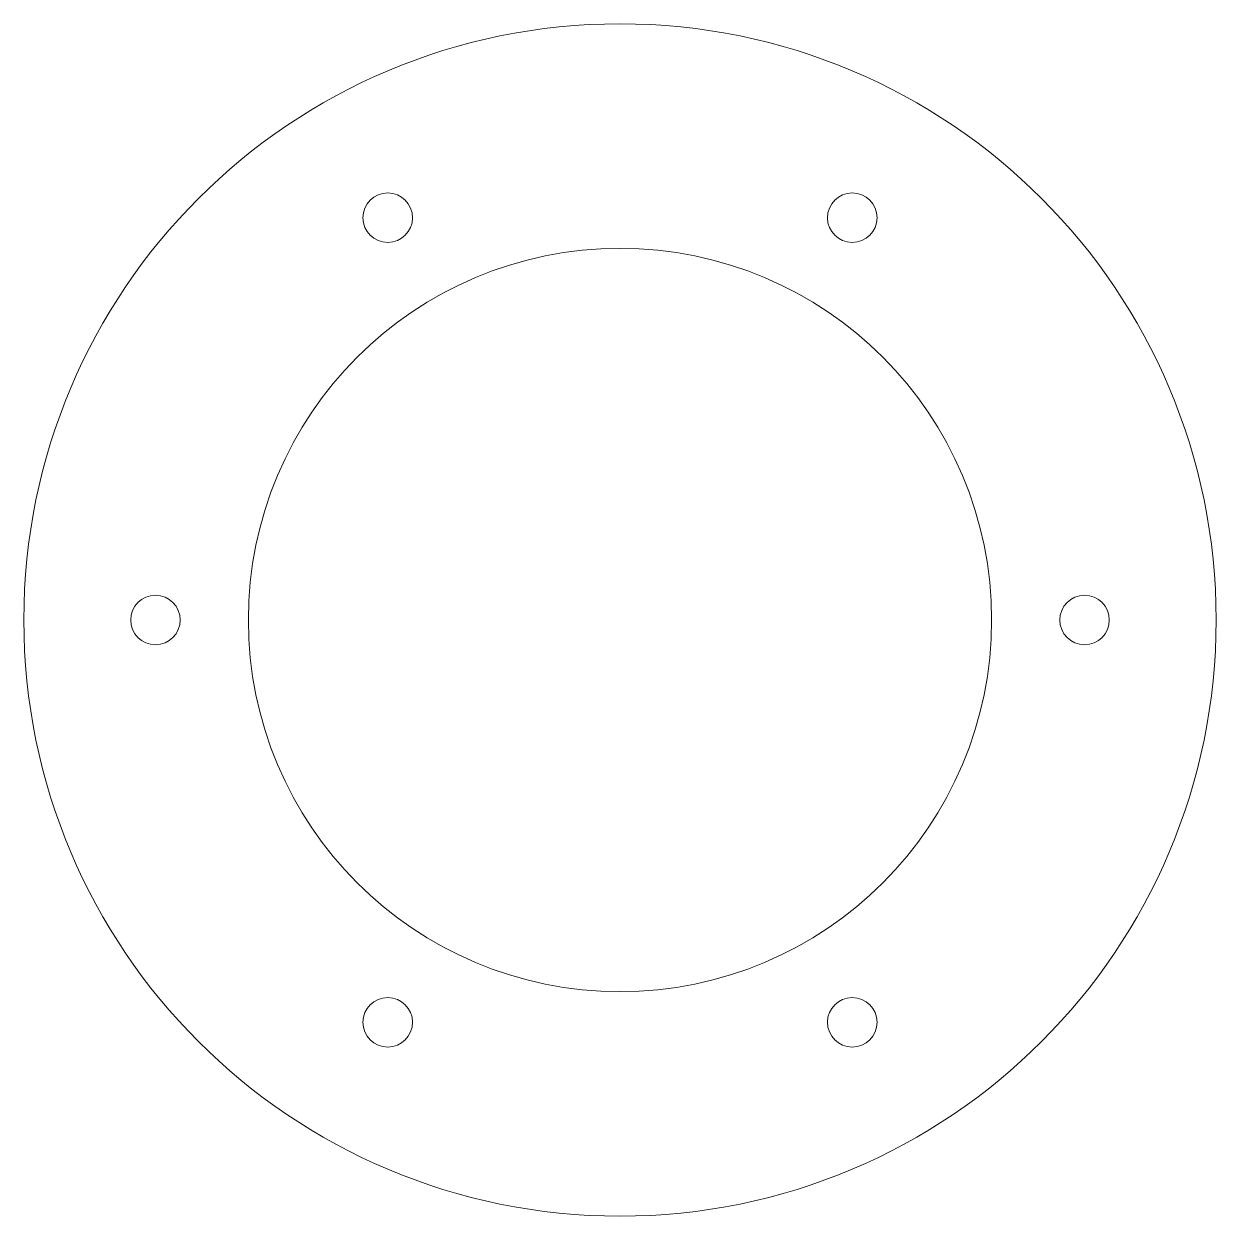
# Model space of a CAD drawing. Header units: millimetres. Extents: x -38.5 to 38.5, y -38.5 to 38.5.
import ezdxf

# ---------------------------------------------------------------- set-up
doc = ezdxf.new("R2010")
doc.units = ezdxf.units.MM

msp = doc.modelspace()

# ---------------------------------------------------------------- linework, layer by layer
at = {"color": 7, "linetype": 'Continuous', "lineweight": 15}
for centre, radius in [((0, 0), 38.5), ((-15, 25.981), 1.6), ((15, 25.981), 1.6), ((0, 0), 24), ((-30, 0), 1.6), ((30, 0), 1.6), ((-15, -25.981), 1.6), ((15, -25.981), 1.6)]:
    msp.add_circle(centre, radius, dxfattribs=at)

doc.saveas('drawing.dxf')
